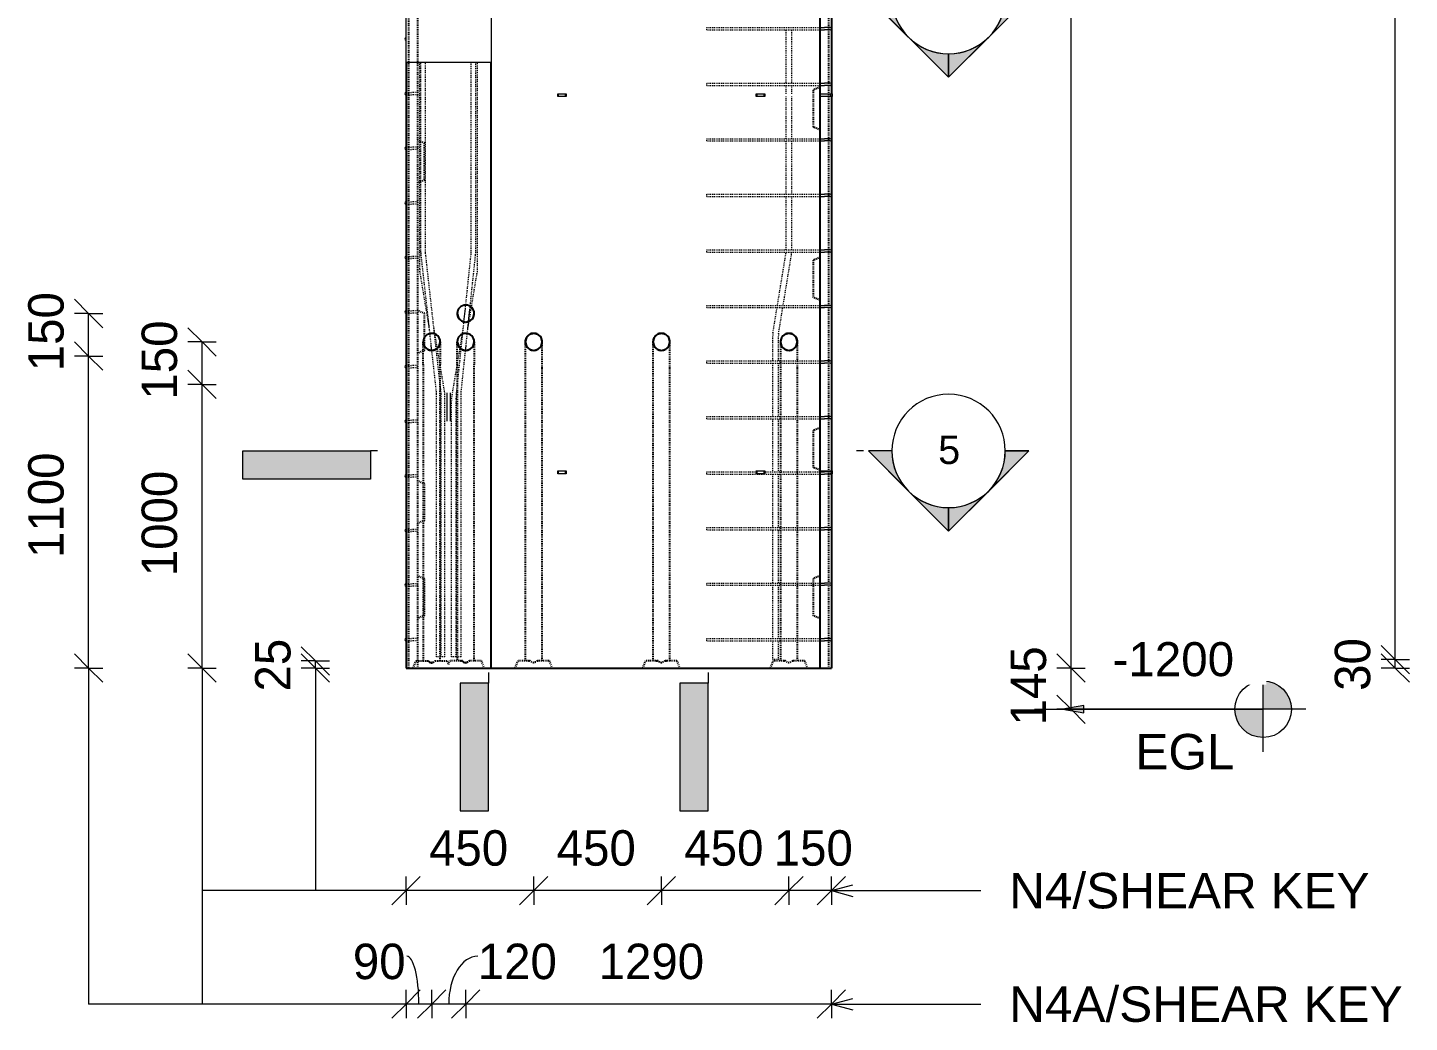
# Model space of a CAD drawing. Header units: millimetres. Extents: x 8080 to 24588, y -2644 to 10127.
# Drawn here: x 13280 to 18153, y -2644 to 863 of the extents above; entities that cross this region are included whole.
import ezdxf

# ---------------------------------------------------------------- set-up
doc = ezdxf.new("R2010")
doc.units = ezdxf.units.MM
doc.linetypes.add('Dash', pattern=[6.36, 3.18, -3.18])
for name, color, linetype, lineweight in [('A-ANNO-DIMS', 211, 'Continuous', 9), ('A-ANNO-DIMS-50', 211, 'Continuous', 9), ('A-DETL-MBND', 5, 'Continuous', 18), ('A-GENM', 13, 'Continuous', 18), ('A-WALL', 113, 'Continuous', 25), ('A-WALL-HDLN', 110, 'Dash', 25), ('G-ANNO-DIMS', 111, 'Continuous', 9), ('G-ANNO-SYMB', 111, 'Continuous', 9), ('G-ANNO-TEXT', 231, 'Continuous', 9), ('S-BEAM', 12, 'Continuous', 18), ('S-RBAR', 171, 'Continuous', 18)]:
    doc.layers.add(name, color=color, linetype=linetype, lineweight=lineweight)
doc.styles.add('Arial', font='arial.ttf', dxfattribs={"height": 100})
doc.styles.add('Arial_1', font='arial.ttf', dxfattribs={"height": 125})
doc.styles.add('Arial_2', font='arial.ttf', dxfattribs={"height": 120})
doc.styles.add('Nirmala UI Semilight', font='NirmalaS.ttf', dxfattribs={"height": 125})
doc.dimstyles.new('Arrow_Filled_-_2_5_NI_UI', dxfattribs={"dimscale": 304.8, "dimtxt": 130.920493, "dimasz": 0.328084, "dimexe": 0.164042, "dimexo": 0.0625, "dimgap": 0.164042, "dimtad": 1, "dimdec": 0, "dimzin": 0, "dimdsep": 46, "dimtxsty": 'Nirmala UI Semilight', "dimblk1": 'OBLIQUE', "dimblk2": 'OBLIQUE', "dimsah": 1, "dimcen": 0.09, "dimazin": 0, "dimtfac": 1, "dimtdec": 4, "dimtix": 1, "dimtmove": 0, "dimatfit": 3, "dimfxl": 0.164042, "dimfxlon": 1, "dimtvp": 1, "dimtolj": 1, "dimtzin": 0, "dimarcsym": 2})
doc.dimstyles.new('Arrow_Filled_-_2_5_NI_UI_1', dxfattribs={"dimscale": 304.8, "dimtxt": 130.920493, "dimasz": 0.328084, "dimexe": 0.164042, "dimexo": 0.0625, "dimgap": 0.164042, "dimtad": 1, "dimdec": 0, "dimzin": 0, "dimdsep": 46, "dimtxsty": 'Nirmala UI Semilight', "dimblk1": 'OBLIQUE', "dimblk2": 'OBLIQUE', "dimsah": 1, "dimcen": 0.09, "dimazin": 0, "dimtfac": 1, "dimtdec": 4, "dimtix": 1, "dimtmove": 2, "dimatfit": 3, "dimfxl": 0.164042, "dimfxlon": 1, "dimtvp": 1, "dimtolj": 1, "dimtzin": 0, "dimarcsym": 2})
doc.dimstyles.new('Arrow_Filled_-_2_5_NI_UI_2', dxfattribs={"dimscale": 304.8, "dimtxt": 130.920493, "dimasz": 0.328084, "dimexe": 0.164042, "dimexo": 0.0625, "dimgap": 0.164042, "dimtad": 1, "dimdec": 0, "dimzin": 0, "dimdsep": 46, "dimtxsty": 'Nirmala UI Semilight', "dimblk1": 'OBLIQUE', "dimblk2": 'OBLIQUE', "dimsah": 1, "dimcen": 0.09, "dimazin": 0, "dimtfac": 1, "dimtdec": 4, "dimtix": 1, "dimtmove": 1, "dimatfit": 3, "dimfxl": 0.164042, "dimfxlon": 1, "dimtvp": 1, "dimtolj": 1, "dimtzin": 0, "dimarcsym": 2})

# ---------------------------------------------------------------- blocks, each defined once
blk = doc.blocks.new('12_7Ø_ Lifting Insert_COLUMN - 12_9Ø Lifting insert-V1-Elevation Front')
at = {"layer": 'A-GENM', "flags": 128}
for points in [[(14758.2, -424.9), (14758.2, -429), (14758.2, -440.5), (14758.2, -457.7), (14758.2, -477.7), (14758.2, -497.2), (14758.2, -513.1), (14758.2, -522.7), (14758.2, -524.9)], [(14770.9, -524.9), (14770.9, -520.8), (14770.9, -509.3), (14770.9, -492.1), (14770.9, -472.1), (14770.9, -452.6), (14770.9, -436.7), (14770.9, -427.1), (14770.9, -424.9)]]:
    blk.add_lwpolyline(points, dxfattribs=at)
blk = doc.blocks.new('RR spread anchor face based - RR-SA-2_5-200-2134315-Elevation Front')
at = {"layer": 'A-GENM'}
for p, q in [((15849.6, -700), (15852.1, -700)), ((15849.6, -710), (15849.6, -700)), ((15852.1, -710), (15849.6, -710)), ((15852.1, -700), (15877.1, -700)), ((15852.1, -710), (15852.1, -700)), ((15877.1, -710), (15852.1, -710)), ((15877.1, -700), (15879.6, -700)), ((15877.1, -710), (15877.1, -700)), ((15879.6, -710), (15877.1, -710)), ((15879.6, -700), (15879.6, -710))]:
    blk.add_line(p, q, dxfattribs=at)
blk = doc.blocks.new('RR spread anchor face based - RR-SA-2_5-250-1726823-Elevation Front')
at = {"layer": 'A-GENM'}
for p, q in [((16074.6, 1670), (16112.1, 1670)), ((16112.1, 1660), (16074.6, 1660)), ((16112.1, 1670), (16117.1, 1670)), ((16112.1, 1660), (16112.1, 1670)), ((16117.1, 1660), (16112.1, 1660)), ((16117.1, 1670), (16117.1, 1660))]:
    blk.add_line(p, q, dxfattribs=at)
blk = doc.blocks.new('RR spread anchor face based - RR-SA-2_5-250-V2-Elevation Front')
at = {"layer": 'A-GENM'}
for p, q in [((16074.6, -700), (16112.1, -700)), ((16111.4, -710), (16110.6, -710)), ((16112.1, -700), (16117.1, -700)), ((16112.1, -704), (16112.1, -700)), ((16113.7, -710), (16113.4, -710)), ((16117.1, -710), (16113.8, -710)), ((16117.1, -700), (16117.1, -710))]:
    blk.add_line(p, q, dxfattribs=at)
blk = doc.blocks.new('Detail View - M_Section Tail - Filled Horizontal-14034-Elevation Front')
at = {"layer": 'G-ANNO-SYMB'}
blk.add_hatch(color=256, dxfattribs=at).paths.add_polyline_path([(14489.3, 3650.6), (14489.3, 3750.6), (14039.3, 3750.6), (14039.3, 3650.6)])
for p, q in [((14039.3, 3650.6), (14039.3, 3750.6)), ((14039.3, 3750.6), (14489.3, 3750.6)), ((14489.3, 3750.6), (14489.3, 3650.6)), ((14489.3, 3650.6), (14039.3, 3650.6))]:
    blk.add_line(p, q, dxfattribs=at)
blk = doc.blocks.new('Detail View - M_Section Head - Filled SHOP DWG-1002450-Elevation Front')
at = {"layer": 'G-ANNO-SYMB'}
h = blk.add_hatch(color=256, dxfattribs=at)
edge = h.paths.add_edge_path()
edge.add_line((16244.8, 3750.6), (16327.6, 3750.6))
edge.add_arc((16527.6, 3750.6), 200, 180, 225)
edge.add_line((16386.2, 3609.2), (16244.8, 3750.6))
h = blk.add_hatch(color=256, dxfattribs=at)
edge = h.paths.add_edge_path()
edge.add_line((16810.5, 3750.6), (16669, 3609.2))
edge.add_arc((16527.6, 3750.6), 200, 315, 360)
edge.add_line((16727.6, 3750.6), (16810.5, 3750.6))
h = blk.add_hatch(color=256, dxfattribs=at)
edge = h.paths.add_edge_path()
edge.add_line((16527.6, 3467.8), (16386.2, 3609.2))
edge.add_arc((16527.6, 3750.6), 200, 225, 270)
edge.add_line((16527.6, 3550.6), (16527.6, 3467.8))
h = blk.add_hatch(color=256, dxfattribs=at)
edge = h.paths.add_edge_path()
edge.add_line((16527.6, 3467.8), (16527.6, 3550.6))
edge.add_arc((16527.6, 3750.6), 200, 270, 315)
edge.add_line((16669, 3609.2), (16527.6, 3467.8))
for p, q in [((16527.6, 3467.8), (16244.8, 3750.6)), ((16327.6, 3750.6), (16244.8, 3750.6)), ((16244.8, 3750.6), (16386.2, 3609.2)), ((16327.6, 3750.6), (16244.8, 3750.6)), ((16527.6, 3467.8), (16810.5, 3750.6)), ((16669, 3609.2), (16810.5, 3750.6)), ((16727.6, 3750.6), (16810.5, 3750.6)), ((16810.5, 3750.6), (16727.6, 3750.6)), ((16386.2, 3609.2), (16527.6, 3467.8)), ((16527.6, 3467.8), (16669, 3609.2)), ((16527.6, 3550.6), (16527.6, 3467.8)), ((16527.6, 3467.8), (16527.6, 3550.6))]:
    blk.add_line(p, q, dxfattribs=at)
for start, end in [(360, 180), (180, 360), (180, 225), (315, 0), (225, 270), (270, 315)]:
    blk.add_arc((16527.6, 3750.6), 200, start, end, dxfattribs=at)
blk = doc.blocks.new('DIMBLOCK7-Elevation Front')
at = {"layer": 'A-ANNO-DIMS-50'}
for p, q in [((18102.6, -1365), (18052.6, -1315)), ((18102.6, -1395), (18052.6, -1345)), ((18102.6, -1365), (18052.6, -1365)), ((18102.6, -1395), (18052.6, -1395)), ((18102.6, -1395), (18102.6, -1365)), ((18102.6, -1365), (18152.6, -1415)), ((18102.6, -1365), (18152.6, -1365)), ((18102.6, -1395), (18152.6, -1445)), ((18102.6, -1395), (18152.6, -1395))]:
    blk.add_line(p, q, dxfattribs=at)
at = {"layer": 'A-ANNO-DIMS-50', "color": 0, "insert": (17889.5, -1475.2), "char_height": 125, "width": 228.516, "attachment_point": 1, "rotation": 90, "line_spacing_factor": 1.142579, "style": 'Nirmala UI Semilight'}
blk.add_mtext('30', dxfattribs=at)
blk = doc.blocks.new('_Oblique')
at = {"color": 0, "linetype": 'ByBlock', "lineweight": -2}
blk.add_line((-0.5, -0.5), (0.5, 0.5), dxfattribs=at)
blk = doc.blocks.new('DIMBLOCK8-Elevation Front')
at = {"layer": 'A-ANNO-DIMS-50'}
for p, q in [((18102.6, 3700), (18052.6, 3750)), ((18102.6, 3700), (18052.6, 3700)), ((18102.6, -1365), (18102.6, 3700)), ((18102.6, 3700), (18152.6, 3650)), ((18102.6, 3700), (18152.6, 3700)), ((18102.6, -1365), (18052.6, -1315)), ((18102.6, -1365), (18052.6, -1365)), ((18102.6, -1365), (18152.6, -1415)), ((18102.6, -1365), (18152.6, -1365))]:
    blk.add_line(p, q, dxfattribs=at)
at = {"layer": 'A-ANNO-DIMS-50', "color": 0, "insert": (17889.5, 977.1), "char_height": 125, "width": 457.032, "attachment_point": 1, "rotation": 90, "line_spacing_factor": 1.142579, "style": 'Nirmala UI Semilight'}
blk.add_mtext('5065', dxfattribs=at)
blk = doc.blocks.new('Spot Elevations - M_Spot Elevation - Target Filled-10609-Elevation Front')
at = {"layer": 'G-ANNO-DIMS'}
h = blk.add_hatch(color=256, dxfattribs=at)
edge = h.paths.add_edge_path()
edge.add_line((17636.9, -1540), (17736.9, -1540))
edge.add_arc((17636.9, -1540), 100, 0, 90)
edge.add_line((17636.9, -1440), (17636.9, -1540))
h = blk.add_hatch(color=256, dxfattribs=at)
edge = h.paths.add_edge_path()
edge.add_line((17636.9, -1540), (17536.9, -1540))
edge.add_arc((17636.9, -1540), 100, 180, 270)
edge.add_line((17636.9, -1640), (17636.9, -1540))
for p, q in [((17636.9, -1690), (17636.9, -1390)), ((17786.9, -1540), (16936.9, -1540))]:
    blk.add_line(p, q, dxfattribs=at)
blk.add_circle((17636.9, -1540), 100, dxfattribs=at)
blk = doc.blocks.new('DIMBLOCK10-Elevation Front')
at = {"layer": 'A-ANNO-DIMS-50'}
for p, q in [((16959.5, -1395), (16909.5, -1345)), ((16959.5, -1395), (16909.5, -1395)), ((16959.5, -1540), (16959.5, -1395)), ((16959.5, -1395), (17009.5, -1445)), ((16959.5, -1395), (17009.5, -1395)), ((16959.5, -1540), (16909.5, -1490)), ((16959.5, -1540), (16909.5, -1540)), ((16959.5, -1540), (17009.5, -1590)), ((16959.5, -1540), (17009.5, -1540))]:
    blk.add_line(p, q, dxfattribs=at)
at = {"layer": 'A-ANNO-DIMS-50', "color": 0, "insert": (16746.4, -1597.2), "char_height": 125, "width": 311.353, "attachment_point": 1, "rotation": 90, "line_spacing_factor": 1.142579, "style": 'Nirmala UI Semilight'}
blk.add_mtext('145', dxfattribs=at)
blk = doc.blocks.new('DIMBLOCK11-Elevation Front')
at = {"layer": 'A-ANNO-DIMS-50'}
for p, q in [((16959.5, 3660), (16909.5, 3710)), ((16959.5, 3660), (16909.5, 3660)), ((16959.5, -1395), (16959.5, 3660)), ((16959.5, 3660), (17009.5, 3610)), ((16959.5, 3660), (17009.5, 3660)), ((16959.5, -1395), (16909.5, -1345)), ((16959.5, -1395), (16909.5, -1395)), ((16959.5, -1395), (17009.5, -1445)), ((16959.5, -1395), (17009.5, -1395))]:
    blk.add_line(p, q, dxfattribs=at)
at = {"layer": 'A-ANNO-DIMS-50', "color": 0, "insert": (16746.4, 1103.9), "char_height": 125, "width": 457.032, "attachment_point": 1, "rotation": 90, "line_spacing_factor": 1.142579, "style": 'Nirmala UI Semilight'}
blk.add_mtext('5055', dxfattribs=at)
blk = doc.blocks.new('DIMBLOCK99-Elevation Front')
at = {"layer": 'A-ANNO-DIMS-50'}
for p, q in [((15964.6, -2179.7), (16014.6, -2129.7)), ((15964.6, -2179.7), (15964.6, -2129.7)), ((16114.6, -2179.7), (16164.6, -2129.7)), ((16114.6, -2179.7), (16114.6, -2129.7)), ((15964.6, -2179.7), (15914.6, -2229.7)), ((16114.6, -2179.7), (15964.6, -2179.7)), ((15964.6, -2179.7), (15964.6, -2229.7)), ((16114.6, -2179.7), (16064.6, -2229.7)), ((16114.6, -2179.7), (16114.6, -2229.7))]:
    blk.add_line(p, q, dxfattribs=at)
at = {"layer": 'A-ANNO-DIMS-50', "color": 0, "insert": (15911.1, -1966.6), "char_height": 125, "width": 308.496, "attachment_point": 1, "line_spacing_factor": 1.142579, "style": 'Nirmala UI Semilight'}
blk.add_mtext('150', dxfattribs=at)
blk = doc.blocks.new('DIMBLOCK100-Elevation Front')
at = {"layer": 'A-ANNO-DIMS-50'}
for p, q in [((15515, -2179.7), (15565, -2129.7)), ((15515, -2179.7), (15515, -2129.7)), ((15964.6, -2179.7), (16014.6, -2129.7)), ((15964.6, -2179.7), (15964.6, -2129.7)), ((15515, -2179.7), (15465, -2229.7)), ((15964.6, -2179.7), (15515, -2179.7)), ((15515, -2179.7), (15515, -2229.7)), ((15964.6, -2179.7), (15914.6, -2229.7)), ((15964.6, -2179.7), (15964.6, -2229.7))]:
    blk.add_line(p, q, dxfattribs=at)
at = {"layer": 'A-ANNO-DIMS-50', "color": 0, "insert": (15595.8, -1966.6), "char_height": 125, "width": 345.63, "attachment_point": 1, "line_spacing_factor": 1.142579, "style": 'Nirmala UI Semilight'}
blk.add_mtext('450', dxfattribs=at)
blk = doc.blocks.new('DIMBLOCK101-Elevation Front')
at = {"layer": 'A-ANNO-DIMS-50'}
for p, q in [((15064.6, -2179.7), (15114.6, -2129.7)), ((15064.6, -2179.7), (15064.6, -2129.7)), ((15515, -2179.7), (15565, -2129.7)), ((15515, -2179.7), (15515, -2129.7)), ((15064.6, -2179.7), (15014.6, -2229.7)), ((15515, -2179.7), (15064.6, -2179.7)), ((15064.6, -2179.7), (15064.6, -2229.7)), ((15515, -2179.7), (15465, -2229.7)), ((15515, -2179.7), (15515, -2229.7))]:
    blk.add_line(p, q, dxfattribs=at)
at = {"layer": 'A-ANNO-DIMS-50', "color": 0, "insert": (15145.8, -1966.6), "char_height": 125, "width": 345.63, "attachment_point": 1, "line_spacing_factor": 1.142579, "style": 'Nirmala UI Semilight'}
blk.add_mtext('450', dxfattribs=at)
blk = doc.blocks.new('DIMBLOCK102-Elevation Front')
at = {"layer": 'A-ANNO-DIMS-50'}
for p, q in [((14614.6, -2179.7), (14664.6, -2129.7)), ((14614.6, -2179.7), (14614.6, -2129.7)), ((15064.6, -2179.7), (15114.6, -2129.7)), ((15064.6, -2179.7), (15064.6, -2129.7)), ((14614.6, -2179.7), (14564.6, -2229.7)), ((15064.6, -2179.7), (14614.6, -2179.7)), ((14614.6, -2179.7), (14614.6, -2229.7)), ((15064.6, -2179.7), (15014.6, -2229.7)), ((15064.6, -2179.7), (15064.6, -2229.7))]:
    blk.add_line(p, q, dxfattribs=at)
at = {"layer": 'A-ANNO-DIMS-50', "color": 0, "insert": (14695.6, -1966.6), "char_height": 125, "width": 345.63, "attachment_point": 1, "line_spacing_factor": 1.142579, "style": 'Nirmala UI Semilight'}
blk.add_mtext('450', dxfattribs=at)
blk = doc.blocks.new('DIMBLOCK103-Elevation Front')
at = {"layer": 'A-ANNO-DIMS-50'}
for p, q in [((14824.8, -2579.7), (14874.8, -2529.7)), ((14824.8, -2579.7), (14824.8, -2529.7)), ((16114.6, -2579.7), (16164.6, -2529.7)), ((16114.6, -2579.7), (16114.6, -2529.7)), ((14824.8, -2579.7), (14774.8, -2629.7)), ((16114.6, -2579.7), (14824.8, -2579.7)), ((14824.8, -2579.7), (14824.8, -2629.7)), ((16114.6, -2579.7), (16064.6, -2629.7)), ((16114.6, -2579.7), (16114.6, -2629.7))]:
    blk.add_line(p, q, dxfattribs=at)
at = {"layer": 'A-ANNO-DIMS-50', "color": 0, "insert": (15293.6, -2366.6), "char_height": 125, "width": 422.754, "attachment_point": 1, "line_spacing_factor": 1.142579, "style": 'Nirmala UI Semilight'}
blk.add_mtext('1290', dxfattribs=at)
blk = doc.blocks.new('DIMBLOCK104-Elevation Front')
at = {"layer": 'A-ANNO-DIMS-50'}
for p, q in [((14704.8, -2579.7), (14754.8, -2529.7)), ((14704.8, -2579.7), (14704.8, -2529.7)), ((14824.8, -2579.7), (14874.8, -2529.7)), ((14824.8, -2579.7), (14824.8, -2529.7)), ((14704.8, -2579.7), (14654.8, -2629.7)), ((14824.8, -2579.7), (14704.8, -2579.7)), ((14704.8, -2579.7), (14704.8, -2629.7)), ((14824.8, -2579.7), (14774.8, -2629.7)), ((14824.8, -2579.7), (14824.8, -2629.7))]:
    blk.add_line(p, q, dxfattribs=at)
blk.add_ellipse((14867.3, -2579.7), major_axis=(0, 169), ratio=0.606674, start_param=0, end_param=1.570796, dxfattribs=at)
at = {"layer": 'A-ANNO-DIMS-50', "color": 0, "insert": (14867.3, -2366.6), "char_height": 125, "width": 308.496, "attachment_point": 1, "line_spacing_factor": 1.142579, "style": 'Nirmala UI Semilight'}
blk.add_mtext('120', dxfattribs=at)
blk = doc.blocks.new('DIMBLOCK105-Elevation Front')
at = {"layer": 'A-ANNO-DIMS-50'}
for p, q in [((14614.6, -2579.7), (14664.6, -2529.7)), ((14614.6, -2579.7), (14614.6, -2529.7)), ((14704.8, -2579.7), (14754.8, -2529.7)), ((14704.8, -2579.7), (14704.8, -2529.7)), ((14614.6, -2579.7), (14564.6, -2629.7)), ((14704.8, -2579.7), (14614.6, -2579.7)), ((14614.6, -2579.7), (14614.6, -2629.7)), ((14704.8, -2579.7), (14654.8, -2629.7)), ((14704.8, -2579.7), (14704.8, -2629.7))]:
    blk.add_line(p, q, dxfattribs=at)
blk.add_ellipse((14617.2, -2579.7), major_axis=(0, 169), ratio=0.251074, start_param=4.712389, end_param=6.283185, dxfattribs=at)
at = {"layer": 'A-ANNO-DIMS-50', "color": 0, "insert": (14426.8, -2366.6), "char_height": 125, "width": 228.516, "attachment_point": 1, "line_spacing_factor": 1.142579, "style": 'Nirmala UI Semilight'}
blk.add_mtext('90', dxfattribs=at)
blk = doc.blocks.new('DIMBLOCK106-Elevation Front')
at = {"layer": 'A-ANNO-DIMS-50'}
for p, q in [((14294.8, -1370), (14244.8, -1320)), ((14294.8, -1395), (14244.8, -1345)), ((14294.8, -1370), (14244.8, -1370)), ((14294.8, -1395), (14244.8, -1395)), ((14294.8, -1395), (14294.8, -1370)), ((14294.8, -1370), (14344.8, -1420)), ((14294.8, -1370), (14344.8, -1370)), ((14294.8, -1395), (14344.8, -1445)), ((14294.8, -1395), (14344.8, -1395))]:
    blk.add_line(p, q, dxfattribs=at)
at = {"layer": 'A-ANNO-DIMS-50', "color": 0, "insert": (14081.8, -1477.7), "char_height": 125, "width": 228.516, "attachment_point": 1, "rotation": 90, "line_spacing_factor": 1.142579, "style": 'Nirmala UI Semilight'}
blk.add_mtext('25', dxfattribs=at)
blk = doc.blocks.new('DIMBLOCK107-Elevation Front')
at = {"layer": 'A-ANNO-DIMS-50'}
for p, q in [((13894.8, -395), (13844.8, -345)), ((13894.8, -395), (13844.8, -395)), ((13894.8, -1395), (13894.8, -395)), ((13894.8, -395), (13944.8, -445)), ((13894.8, -395), (13944.8, -395)), ((13894.8, -1395), (13844.8, -1345)), ((13894.8, -1395), (13844.8, -1395)), ((13894.8, -1395), (13944.8, -1445)), ((13894.8, -1395), (13944.8, -1395))]:
    blk.add_line(p, q, dxfattribs=at)
at = {"layer": 'A-ANNO-DIMS-50', "color": 0, "insert": (13681.8, -1071.1), "char_height": 125, "width": 422.754, "attachment_point": 1, "rotation": 90, "line_spacing_factor": 1.142579, "style": 'Nirmala UI Semilight'}
blk.add_mtext('1000', dxfattribs=at)
blk = doc.blocks.new('DIMBLOCK108-Elevation Front')
at = {"layer": 'A-ANNO-DIMS-50'}
for p, q in [((13894.8, -245), (13844.8, -195)), ((13894.8, -245), (13844.8, -245)), ((13894.8, -395), (13894.8, -245)), ((13894.8, -245), (13944.8, -295)), ((13894.8, -245), (13944.8, -245)), ((13894.8, -395), (13844.8, -345)), ((13894.8, -395), (13844.8, -395)), ((13894.8, -395), (13944.8, -445)), ((13894.8, -395), (13944.8, -395))]:
    blk.add_line(p, q, dxfattribs=at)
at = {"layer": 'A-ANNO-DIMS-50', "color": 0, "insert": (13681.8, -448.5), "char_height": 125, "width": 308.496, "attachment_point": 1, "rotation": 90, "line_spacing_factor": 1.142579, "style": 'Nirmala UI Semilight'}
blk.add_mtext('150', dxfattribs=at)
blk = doc.blocks.new('DIMBLOCK110-Elevation Front')
at = {"layer": 'A-ANNO-DIMS-50'}
for p, q in [((13494.8, -295), (13444.8, -245)), ((13494.8, -295), (13444.8, -295)), ((13494.8, -1395), (13494.8, -295)), ((13494.8, -295), (13544.8, -345)), ((13494.8, -295), (13544.8, -295)), ((13494.8, -1395), (13444.8, -1345)), ((13494.8, -1395), (13444.8, -1395)), ((13494.8, -1395), (13544.8, -1445)), ((13494.8, -1395), (13544.8, -1395))]:
    blk.add_line(p, q, dxfattribs=at)
at = {"layer": 'A-ANNO-DIMS-50', "color": 0, "insert": (13281.8, -1006.9), "char_height": 125, "width": 388.477, "attachment_point": 1, "rotation": 90, "line_spacing_factor": 1.142579, "style": 'Nirmala UI Semilight'}
blk.add_mtext('1100', dxfattribs=at)
blk = doc.blocks.new('DIMBLOCK111-Elevation Front')
at = {"layer": 'A-ANNO-DIMS-50'}
for p, q in [((13494.8, -145), (13444.8, -95)), ((13494.8, -145), (13444.8, -145)), ((13494.8, -295), (13494.8, -145)), ((13494.8, -145), (13544.8, -195)), ((13494.8, -145), (13544.8, -145)), ((13494.8, -295), (13444.8, -245)), ((13494.8, -295), (13444.8, -295)), ((13494.8, -295), (13544.8, -345)), ((13494.8, -295), (13544.8, -295))]:
    blk.add_line(p, q, dxfattribs=at)
at = {"layer": 'A-ANNO-DIMS-50', "color": 0, "insert": (13281.8, -348.5), "char_height": 125, "width": 308.496, "attachment_point": 1, "rotation": 90, "line_spacing_factor": 1.142579, "style": 'Nirmala UI Semilight'}
blk.add_mtext('150', dxfattribs=at)

msp = doc.modelspace()

# ---------------------------------------------------------------- hatches: boundary and pattern name
at = {"layer": 'G-ANNO-DIMS'}
msp.add_hatch(color=256, dxfattribs=at).paths.add_polyline_path([(16930.1, -1540), (17005.1, -1553.2), (17005.1, -1526.8)])

# ---------------------------------------------------------------- linework, layer by layer
at = {"layer": 'A-DETL-MBND'}
for p, q in [((13494.8, -1395), (13494.8, -2579.7)), ((13894.8, -1395), (13894.8, -2579.7)), ((14294.8, -1395), (14294.8, -2179.7)), ((16830.1, -1540), (16930.1, -1540)), ((14614.6, -2179.7), (13894.8, -2179.7)), ((14614.6, -2579.7), (13494.8, -2579.7))]:
    msp.add_line(p, q, dxfattribs=at)
at = {"layer": 'A-WALL'}
for p, q in [((16074.6, -1395), (16074.6, 3060)), ((16114.6, 1660), (16114.6, 630)), ((14614.6, 740), (14614.6, -1395)), ((14914.6, -1395), (14914.6, 740)), ((16114.6, 620), (16114.6, -700)), ((16114.6, -710), (16114.6, -1395)), ((14614.6, -1395), (16114.6, -1395))]:
    msp.add_line(p, q, dxfattribs=at)
at = {"layer": 'A-WALL', "flags": 128}
for points in [[(14794.8, -145), (14798.8, -160), (14809.9, -171), (14824.8, -175)], [(14824.8, -175), (14839.8, -171), (14850.8, -159.9), (14854.8, -145)], [(15064.6, -215), (15049.6, -219), (15038.6, -230.1), (15034.6, -245)], [(15094.6, -245), (15090.6, -230), (15079.5, -219), (15064.6, -215)], [(15515, -215), (15500, -219), (15489, -230.1), (15485, -245)], [(15545, -245), (15541, -230), (15530, -219), (15515, -215)], [(15964.6, -215), (15949.6, -219), (15938.6, -230.1), (15934.6, -245)], [(15994.6, -245), (15990.6, -230), (15979.6, -219), (15964.6, -215)], [(14674.8, -245), (14678.8, -260), (14689.9, -271), (14704.8, -275)], [(14704.8, -275), (14719.8, -271), (14730.8, -259.9), (14734.8, -245)], [(14794.8, -245), (14798.8, -260), (14809.9, -271), (14824.8, -275)], [(14824.8, -275), (14839.8, -271), (14850.8, -259.9), (14854.8, -245)], [(15034.6, -245), (15038.6, -260), (15049.7, -271), (15064.6, -275)], [(15064.6, -275), (15079.6, -271), (15090.6, -259.9), (15094.6, -245)], [(15094.6, -250.1), (15094.6, -245.1), (15094.6, -245)], [(15485, -245), (15489.1, -260), (15500.1, -271), (15515, -275)], [(15515, -275), (15530.1, -271), (15541.1, -259.9), (15545, -245)], [(15545, -250.1), (15545, -245.1), (15545, -245)], [(15934.6, -245), (15938.7, -260), (15949.7, -271), (15964.6, -275)], [(15964.6, -275), (15979.7, -271), (15990.7, -259.9), (15994.6, -245)], [(15994.6, -250.1), (15994.6, -245.1), (15994.6, -245)]]:
    msp.add_lwpolyline(points, dxfattribs=at)
at = {"layer": 'A-WALL'}
for centre, start, end in [((14824.8, -145), 90, 180), ((14824.8, -145), 180.31, 209.839), ((14824.8, -145), 0, 90), ((14824.8, -145), 330.6054, 359.6881), ((14824.8, -145), 210.7762, 239.6611), ((14824.8, -145), 241.0148, 269.2703), ((14824.8, -145), 270.7186, 299.4263), ((14824.8, -145), 300.7746, 329.6627), ((14704.8, -245), 90, 180), ((14704.8, -245), 360, 90), ((14824.8, -245), 90, 180), ((14824.8, -245), 360, 90), ((15064.6, -245), 150.6728, 179.6194), ((15064.6, -245), 120.8303, 149.6053), ((15064.6, -245), 90.7225, 119.4223), ((15064.6, -245), 61.0187, 89.2664), ((15064.6, -245), 30.8311, 59.6045), ((15064.6, -245), 0.3778, 29.7706), ((15515, -245), 150.6728, 179.6194), ((15515, -245), 120.8303, 149.6053), ((15515, -245), 90.7225, 119.4223), ((15515, -245), 61.0187, 89.2664), ((15515, -245), 30.8311, 59.6045), ((15515, -245), 0.3778, 29.7706), ((15964.6, -245), 150.6728, 179.6194), ((15964.6, -245), 120.8303, 149.6053), ((15964.6, -245), 90.7225, 119.4223), ((15964.6, -245), 61.0187, 89.2664), ((15964.6, -245), 30.8311, 59.6045), ((15964.6, -245), 0.3778, 29.7706), ((14704.8, -245), 180.4445, 209.7032), ((14704.8, -245), 210.8168, 239.6192), ((14704.8, -245), 241.0173, 269.2678), ((14704.8, -245), 270.7211, 299.4237), ((14704.8, -245), 300.8159, 329.6202), ((14704.8, -245), 330.7388, 359.552), ((14824.8, -245), 180.4445, 209.7032), ((14824.8, -245), 210.8168, 239.6192), ((14824.8, -245), 241.0173, 269.2678), ((14824.8, -245), 270.7211, 299.4237), ((14824.8, -245), 300.8159, 329.6202), ((14824.8, -245), 330.7388, 359.552), ((15064.6, -245), 180.4246, 209.7233), ((15064.6, -245), 210.813, 239.6231), ((15064.6, -245), 241.0171, 269.268), ((15064.6, -245), 270.7209, 299.4239), ((15064.6, -245), 300.812, 329.6241), ((15064.6, -245), 330.719, 359.5722), ((15515, -245), 180.4246, 209.7233), ((15515, -245), 210.813, 239.6231), ((15515, -245), 241.0171, 269.268), ((15515, -245), 270.7209, 299.4239), ((15515, -245), 300.812, 329.6241), ((15515, -245), 330.719, 359.5722), ((15964.6, -245), 180.4246, 209.7233), ((15964.6, -245), 210.813, 239.6231), ((15964.6, -245), 241.0171, 269.268), ((15964.6, -245), 270.7209, 299.4239), ((15964.6, -245), 300.812, 329.6241), ((15964.6, -245), 330.719, 359.5722)]:
    msp.add_arc(centre, 30, start, end, dxfattribs=at)
at = {"layer": 'A-WALL-HDLN'}
for p, q in [((14624.5, -1395), (14624.5, 3650.4)), ((16104.6, 3650.4), (16104.6, -1395)), ((14654.6, 3040), (14654.6, -1395)), ((16074.6, 652.5), (16049.6, 642.5)), ((16049.6, 642.5), (16049.6, 512.5)), ((16114.6, 630), (16114.6, 620)), ((16074.6, 502.5), (16049.6, 512.5)), ((14679.6, 455), (14654.6, 465)), ((14679.6, 325), (14679.6, 455)), ((14679.6, 325), (14654.6, 315)), ((16074.6, 52.5), (16049.6, 42.5)), ((16049.6, 42.5), (16049.6, -87.5)), ((16074.6, -97.5), (16049.6, -87.5)), ((14679.6, -145), (14654.6, -135)), ((14679.6, -228.9), (14679.6, -145)), ((14679.6, -260.7), (14679.6, -229.1)), ((14679.6, -275), (14654.6, -285)), ((14679.6, -260.9), (14679.6, -260.8)), ((14679.6, -275), (14679.6, -261.1)), ((14674.8, -325), (14674.8, -1370)), ((14734.8, -327.3), (14734.8, -325)), ((14734.8, -394.7), (14734.8, -327.9)), ((14794.8, -325), (14794.8, -326.2)), ((14794.8, -326.8), (14794.8, -401.7)), ((14854.8, -1370), (14854.8, -325)), ((15034.6, -335), (15034.6, -1370)), ((15094.6, -1370), (15094.6, -335)), ((15485, -335), (15485, -1370)), ((15545, -1370), (15545, -335)), ((15934.6, -335), (15934.6, -1370)), ((15994.6, -1370), (15994.6, -335)), ((14734.8, -1370), (14734.8, -395.6)), ((14794.8, -402.6), (14794.8, -1370)), ((16074.6, -547.5), (16049.6, -557.5)), ((16049.6, -557.5), (16049.6, -687.5)), ((16074.6, -697.5), (16049.6, -687.5)), ((16114.6, -700), (16114.6, -710)), ((14679.6, -745), (14654.6, -735)), ((14679.6, -875), (14679.6, -745)), ((14679.6, -875), (14654.6, -885)), ((14679.6, -1080), (14654.6, -1070)), ((16074.6, -1070), (16049.6, -1080)), ((14679.6, -1210), (14679.6, -1080)), ((16049.6, -1080), (16049.6, -1210)), ((14679.6, -1210), (14654.6, -1220)), ((16074.6, -1220), (16049.6, -1210)), ((14639.6, -1395), (14649.6, -1370)), ((14649.6, -1370), (14692.9, -1370)), ((14686.3, -1370), (14692.9, -1370)), ((14716.6, -1370), (14723.3, -1370)), ((14716.6, -1370), (14759.6, -1370)), ((14759.6, -1370), (14764.6, -1382.5)), ((14764.6, -1382.5), (14769.6, -1370)), ((14812.9, -1370), (14769.6, -1370)), ((14806.3, -1370), (14812.9, -1370)), ((14836.6, -1370), (14843.3, -1370)), ((14879.6, -1370), (14836.6, -1370)), ((14879.6, -1370), (14889.6, -1395)), ((14999.2, -1395), (15009.2, -1370)), ((15052.6, -1370), (15009.2, -1370)), ((15046, -1370), (15052.6, -1370)), ((15076.6, -1370), (15083.2, -1370)), ((15119.2, -1370), (15076.6, -1370)), ((15119.2, -1370), (15129.2, -1395)), ((15449.6, -1395), (15459.6, -1370)), ((15503, -1370), (15459.6, -1370)), ((15496.4, -1370), (15503, -1370)), ((15527, -1370), (15533.6, -1370)), ((15569.6, -1370), (15527, -1370)), ((15569.6, -1370), (15579.6, -1395)), ((15899.6, -1395), (15909.6, -1370)), ((15952.6, -1370), (15909.6, -1370)), ((15946, -1370), (15952.6, -1370)), ((15976.6, -1370), (15983.2, -1370)), ((16019.6, -1370), (15976.6, -1370)), ((16019.6, -1370), (16029.6, -1395))]:
    msp.add_line(p, q, dxfattribs=at)
at = {"layer": 'A-WALL-HDLN', "flags": 128}
for points in [[(14674.8, -325), (14674.8, -299.7), (14674.8, -277), (14674.8, -259.3), (14674.8, -248.2), (14674.8, -245.4)], [(14734.8, -245.4), (14734.8, -249.1), (14734.8, -261), (14734.8, -279.4), (14734.8, -302.5), (14734.8, -325)], [(14794.8, -325), (14794.8, -299.7), (14794.8, -277), (14794.8, -259.3), (14794.8, -248.2), (14794.8, -245.4)], [(14854.8, -245.4), (14854.8, -249.1), (14854.8, -261), (14854.8, -279.4), (14854.8, -302.5), (14854.8, -325)], [(15034.6, -245.4), (15034.6, -249.1), (15034.6, -261), (15034.6, -279.7), (15034.6, -303.4), (15034.6, -330), (15034.6, -335)], [(15094.6, -335), (15094.6, -308.1), (15094.6, -283.7), (15094.6, -264), (15094.6, -250.7), (15094.6, -250.1)], [(15485, -245.4), (15485, -249.1), (15485, -261), (15485, -279.7), (15485, -303.4), (15485, -330), (15485, -335)], [(15545, -335), (15545, -308.1), (15545, -283.7), (15545, -264), (15545, -250.7), (15545, -250.1)], [(15934.6, -245.4), (15934.6, -249.1), (15934.6, -261), (15934.6, -279.7), (15934.6, -303.4), (15934.6, -330), (15934.6, -335)], [(15994.6, -335), (15994.6, -308.1), (15994.6, -283.7), (15994.6, -264), (15994.6, -250.7), (15994.6, -250.1)], [(14692.7, -1370), (14695.6, -1372.8), (14698.6, -1374.8), (14701.7, -1376), (14704.8, -1376.4)], [(14704.8, -1376.1), (14701.7, -1375.7), (14698.7, -1374.6), (14695.8, -1372.6), (14692.9, -1370)], [(14704.8, -1376.4), (14707.9, -1376), (14711, -1374.8), (14714, -1372.8), (14716.9, -1370)], [(14716.6, -1370), (14713.8, -1372.6), (14710.8, -1374.6), (14707.8, -1375.7), (14704.8, -1376.1)], [(14812.7, -1370), (14815.6, -1372.8), (14818.6, -1374.8), (14821.7, -1376), (14824.8, -1376.4)], [(14824.8, -1376.1), (14821.7, -1375.7), (14818.7, -1374.6), (14815.8, -1372.6), (14812.9, -1370)], [(14824.8, -1376.4), (14827.9, -1376), (14831, -1374.8), (14834, -1372.8), (14836.9, -1370)], [(14836.6, -1370), (14833.8, -1372.6), (14830.8, -1374.6), (14827.8, -1375.7), (14824.8, -1376.1)], [(15064.6, -1376.3), (15061.5, -1375.9), (15058.5, -1374.7), (15055.5, -1372.7), (15052.6, -1370)], [(15076.6, -1370), (15073.7, -1372.7), (15070.7, -1374.7), (15067.7, -1375.9), (15064.6, -1376.3)], [(15515, -1376.3), (15512, -1375.9), (15508.9, -1374.7), (15505.9, -1372.7), (15503, -1370)], [(15527, -1370), (15524.1, -1372.7), (15521.2, -1374.7), (15518.1, -1375.9), (15515, -1376.3)], [(15964.6, -1376.3), (15961.6, -1375.9), (15958.5, -1374.7), (15955.5, -1372.7), (15952.6, -1370)], [(15976.6, -1370), (15973.7, -1372.7), (15970.8, -1374.7), (15967.7, -1375.9), (15964.6, -1376.3)]]:
    msp.add_lwpolyline(points, dxfattribs=at)
at = {"layer": 'G-ANNO-DIMS'}
for p, q in [((17005.1, -1526.8), (16930.1, -1540)), ((16930.1, -1540), (17005.1, -1553.2)), ((16930.1, -1540), (17364.2, -1540)), ((17005.1, -1553.2), (17005.1, -1526.8)), ((17364.2, -1540), (17636.9, -1540))]:
    msp.add_line(p, q, dxfattribs=at)
at = {"layer": 'G-ANNO-SYMB'}
for p, q in [((14514.1, -629.4), (14489.3, -629.4)), ((16227.6, -629.4), (16202.8, -629.4)), ((14904.8, -1410.4), (14904.8, -1447.9)), ((15679.5, -1410.4), (15679.5, -1447.9))]:
    msp.add_line(p, q, dxfattribs=at)
at = {"layer": 'G-ANNO-TEXT', "color": 7}
for p, q in [((16114.6, -2179.7), (16189.6, -2159.6)), ((16114.6, -2179.7), (16189.6, -2199.8)), ((16114.6, -2179.7), (16641.2, -2179.7)), ((16114.6, -2579.7), (16189.6, -2559.6)), ((16114.6, -2579.7), (16189.6, -2599.8)), ((16114.6, -2579.7), (16641.2, -2579.7))]:
    msp.add_line(p, q, dxfattribs=at)
at = {"layer": 'S-BEAM'}
for p, q in [((14614.6, 740), (14614.6, 1040)), ((14914.6, 1040), (14914.6, 740)), ((14914.6, 740), (14614.6, 740))]:
    msp.add_line(p, q, dxfattribs=at)
at = {"layer": 'S-RBAR', "linetype": 'Dash'}
for p, q in [((15674.6, 862.8), (16074.6, 862.8)), ((15674.6, 854.8), (15674.6, 862.8)), ((15674.6, 854.8), (16074.6, 854.8)), ((15954.6, 667), (15954.6, 854.8)), ((15974.6, 667), (15974.6, 854.8)), ((14662.7, 11.6), (14662.7, 740)), ((14666.8, 73.9), (14666.8, 740)), ((14682.8, 73.9), (14682.8, 740)), ((14843.9, 69), (14843.9, 740)), ((14859.9, 69), (14859.9, 740)), ((14866.5, 10.4), (14866.5, 740)), ((14614.6, 634), (14634.6, 634)), ((14654.6, 634), (14634.6, 634)), ((15674.6, 667), (16074.6, 667)), ((15674.6, 659), (15674.6, 667)), ((15674.6, 659), (16074.6, 659)), ((15954.6, 630), (15954.6, 659)), ((15974.6, 630), (15974.6, 659)), ((14614.6, 626), (14634.6, 626)), ((14654.6, 626), (14634.6, 626)), ((15954.6, 471.2), (15954.6, 620)), ((15974.6, 471.2), (15974.6, 620)), ((14614.6, 441.5), (14634.6, 441.5)), ((14654.6, 441.5), (14634.6, 441.5)), ((15674.6, 471.2), (16074.6, 471.2)), ((15674.6, 463.2), (15674.6, 471.2)), ((15674.6, 463.2), (16074.6, 463.2)), ((15954.6, 275.4), (15954.6, 463.2)), ((15974.6, 275.4), (15974.6, 463.2)), ((14614.6, 433.5), (14634.6, 433.5)), ((14654.6, 433.5), (14634.6, 433.5)), ((14614.6, 249), (14634.6, 249)), ((14654.6, 249), (14634.6, 249)), ((15674.6, 275.4), (16074.6, 275.4)), ((15674.6, 267.4), (15674.6, 275.4)), ((15674.6, 267.4), (16074.6, 267.4)), ((15954.6, 79.6), (15954.6, 267.4)), ((15974.6, 79.6), (15974.6, 267.4)), ((14614.6, 241), (14634.6, 241)), ((14654.6, 241), (14634.6, 241)), ((14614.6, 56.5), (14634.6, 56.5)), ((14654.6, 56.5), (14634.6, 56.5)), ((14667.2, 66.4), (14666.8, 73.9)), ((14703.5, -258.9), (14667.2, 66.4)), ((14683.1, 68.2), (14682.8, 73.9)), ((14720.8, -269.9), (14683.1, 68.2)), ((14823.6, -127.8), (14843.6, 63.2)), ((14839.3, -131.2), (14859.5, 61.5)), ((14843.6, 63.2), (14843.9, 69)), ((14859.5, 61.5), (14859.9, 69)), ((15674.6, 79.6), (16074.6, 79.6)), ((15674.6, 71.6), (15674.6, 79.6)), ((15674.6, 71.6), (16074.6, 71.6)), ((15924.1, -116.2), (15954, 66.3)), ((15944.3, -116.2), (15973.7, 63)), ((14614.6, 48.5), (14634.6, 48.5)), ((14654.6, 48.5), (14634.6, 48.5)), ((14696, -192.1), (14663.3, 3.7)), ((14832.2, -199.3), (14865.8, 2.5)), ((14614.6, -136), (14634.6, -136)), ((14614.6, -144), (14634.6, -144)), ((14654.6, -136), (14634.6, -136)), ((14654.6, -144), (14634.6, -144)), ((15674.6, -116.2), (16074.6, -116.2)), ((15674.6, -124.2), (15674.6, -116.2)), ((15674.6, -124.2), (16074.6, -124.2)), ((15908.2, -212.8), (15922.8, -124.2)), ((15928, -216.1), (15943, -124.2)), ((14750.1, -419.3), (14712.1, -191.7)), ((14808.7, -269.8), (14818.7, -174.3)), ((14825.8, -259.4), (14834.9, -173.1)), ((14775.2, -443.8), (14816.1, -198.7)), ((15907.4, -312), (15907.4, -223.3)), ((15927.4, -312), (15927.4, -223.3)), ((14721.7, -422.3), (14705.3, -275)), ((14737.6, -420.6), (14720.8, -270)), ((14793, -419), (14808.7, -269.9)), ((14808.9, -420.7), (14824.2, -275)), ((14614.6, -328.5), (14634.6, -328.5)), ((14614.6, -336.5), (14634.6, -336.5)), ((14654.6, -328.5), (14634.6, -328.5)), ((14654.6, -336.5), (14634.6, -336.5)), ((15674.6, -312), (16074.6, -312)), ((15674.6, -320), (15674.6, -312)), ((15674.6, -320), (16074.6, -320)), ((15907.4, -507.8), (15907.4, -320)), ((15927.4, -507.8), (15927.4, -320)), ((14722, -428), (14721.7, -422.3)), ((14722, -1355), (14722, -428)), ((14738, -428), (14737.6, -420.6)), ((14738, -1355), (14738, -428)), ((14750.7, -1355), (14750.7, -427.2)), ((14791, -446.5), (14792.6, -437)), ((14792.6, -426.4), (14793, -419)), ((14792.6, -1355), (14792.6, -426.4)), ((14808.6, -426.4), (14808.9, -420.7)), ((14808.6, -1355), (14808.6, -426.4)), ((14774.6, -1355), (14774.6, -451.7)), ((14790.6, -1355), (14790.6, -451.7)), ((14614.6, -521), (14634.6, -521)), ((14614.6, -529), (14634.6, -529)), ((14654.6, -521), (14634.6, -521)), ((14654.6, -529), (14634.6, -529)), ((15674.6, -507.8), (16074.6, -507.8)), ((15674.6, -515.8), (15674.6, -507.8)), ((15674.6, -515.8), (16074.6, -515.8)), ((15907.4, -700), (15907.4, -515.8)), ((15927.4, -700), (15927.4, -515.8)), ((14614.6, -713.5), (14634.6, -713.5)), ((14614.6, -721.5), (14634.6, -721.5)), ((14654.6, -713.5), (14634.6, -713.5)), ((14654.6, -721.5), (14634.6, -721.5)), ((15674.6, -703.6), (15849.6, -703.6)), ((15674.6, -711.6), (15674.6, -703.6)), ((15674.6, -711.6), (16074.6, -711.6)), ((15879.6, -703.6), (16074.6, -703.6)), ((15907.4, -899.4), (15907.4, -711.6)), ((15927.4, -899.4), (15927.4, -711.6)), ((14614.6, -906), (14634.6, -906)), ((14614.6, -914), (14634.6, -914)), ((14654.6, -906), (14634.6, -906)), ((14654.6, -914), (14634.6, -914)), ((15674.6, -899.4), (16074.6, -899.4)), ((15674.6, -907.4), (15674.6, -899.4)), ((15674.6, -907.4), (16074.6, -907.4)), ((15907.4, -1095.2), (15907.4, -907.4)), ((15927.4, -1095.2), (15927.4, -907.4)), ((14614.6, -1098.5), (14634.6, -1098.5)), ((14614.6, -1106.5), (14634.6, -1106.5)), ((14654.6, -1098.5), (14634.6, -1098.5)), ((14654.6, -1106.5), (14634.6, -1106.5)), ((15674.6, -1095.2), (16074.6, -1095.2)), ((15674.6, -1103.2), (15674.6, -1095.2)), ((15674.6, -1103.2), (16074.6, -1103.2)), ((15907.4, -1291), (15907.4, -1103.2)), ((15927.4, -1291), (15927.4, -1103.2)), ((14614.6, -1291), (14634.6, -1291)), ((14614.6, -1299), (14634.6, -1299)), ((14654.6, -1291), (14634.6, -1291)), ((14654.6, -1299), (14634.6, -1299)), ((15674.6, -1291), (16074.6, -1291)), ((15674.6, -1299), (15674.6, -1291)), ((15674.6, -1299), (16074.6, -1299)), ((15907.4, -1365), (15907.4, -1299)), ((15927.4, -1365), (15927.4, -1299)), ((14738, -1355), (14722, -1355)), ((14750.7, -1355), (14738, -1355)), ((14790.6, -1355), (14774.6, -1355)), ((14808.6, -1355), (14792.6, -1355)), ((15927.4, -1365), (15907.4, -1365))]:
    msp.add_line(p, q, dxfattribs=at)
at = {"layer": 'S-RBAR'}
for p, q in [((16074.6, 862.8), (16090.6, 862.8)), ((16074.6, 854.8), (16090.6, 854.8)), ((16110.6, 862.8), (16090.6, 862.8)), ((16110.6, 854.8), (16090.6, 854.8)), ((16074.6, 667), (16090.6, 667)), ((16074.6, 659), (16090.6, 659)), ((16110.6, 667), (16090.6, 667)), ((16110.6, 659), (16090.6, 659)), ((16074.6, 471.2), (16090.6, 471.2)), ((16074.6, 463.2), (16090.6, 463.2)), ((16110.6, 471.2), (16090.6, 471.2)), ((16110.6, 463.2), (16090.6, 463.2)), ((16074.6, 275.4), (16090.6, 275.4)), ((16074.6, 267.4), (16090.6, 267.4)), ((16110.6, 275.4), (16090.6, 275.4)), ((16110.6, 267.4), (16090.6, 267.4)), ((16074.6, 79.6), (16090.6, 79.6)), ((16074.6, 71.6), (16090.6, 71.6)), ((16110.6, 79.6), (16090.6, 79.6)), ((16110.6, 71.6), (16090.6, 71.6)), ((14818.7, -174.2), (14823.6, -127.9)), ((14834.9, -173), (14839.3, -131.2)), ((16074.6, -116.2), (16090.6, -116.2)), ((16074.6, -124.2), (16090.6, -124.2)), ((16110.6, -116.2), (16090.6, -116.2)), ((16110.6, -124.2), (16090.6, -124.2)), ((14705.3, -275), (14703.5, -258.9)), ((14824.2, -275), (14825.8, -259.5)), ((16074.6, -312), (16090.6, -312)), ((16074.6, -320), (16090.6, -320)), ((16110.6, -312), (16090.6, -312)), ((16110.6, -320), (16090.6, -320)), ((16074.6, -507.8), (16090.6, -507.8)), ((16074.6, -515.8), (16090.6, -515.8)), ((16110.6, -507.8), (16090.6, -507.8)), ((16110.6, -515.8), (16090.6, -515.8)), ((16074.6, -703.6), (16090.6, -703.6)), ((16074.6, -711.6), (16090.6, -711.6)), ((16110.6, -703.6), (16090.6, -703.6)), ((16110.6, -711.6), (16090.6, -711.6)), ((16074.6, -899.4), (16090.6, -899.4)), ((16074.6, -907.4), (16090.6, -907.4)), ((16110.6, -899.4), (16090.6, -899.4)), ((16110.6, -907.4), (16090.6, -907.4)), ((16074.6, -1095.2), (16090.6, -1095.2)), ((16074.6, -1103.2), (16090.6, -1103.2)), ((16110.6, -1095.2), (16090.6, -1095.2)), ((16110.6, -1103.2), (16090.6, -1103.2)), ((16074.6, -1291), (16090.6, -1291)), ((16074.6, -1299), (16090.6, -1299)), ((16110.6, -1291), (16090.6, -1291)), ((16110.6, -1299), (16090.6, -1299))]:
    msp.add_line(p, q, dxfattribs=at)
for centre, start, end in [((16110.6, 858.8), 270, 90), ((14614.6, 822.5), 90.0296, 269.9704), ((14614.6, 630), 90.0296, 269.9704), ((16110.6, 663), 270, 90), ((14614.6, 437.5), 90.0296, 269.9704), ((16110.6, 467.2), 270, 90), ((14614.6, 245), 90.0296, 269.9704), ((16110.6, 271.4), 270, 90), ((14614.6, 52.5), 90.0296, 269.9704), ((16110.6, 75.6), 270, 90), ((14614.6, -140), 90.0296, 269.9704), ((16110.6, -120.2), 270, 90), ((14614.6, -332.5), 90.0296, 269.9704), ((16110.6, -316), 270, 90), ((14614.6, -525), 90.0296, 269.9704), ((16110.6, -511.8), 270, 90), ((14614.6, -717.5), 90.0296, 269.9704), ((16110.6, -707.6), 270, 90), ((14614.6, -910), 90.0296, 269.9704), ((16110.6, -903.4), 270, 90), ((14614.6, -1102.5), 90.0296, 269.9704), ((16110.6, -1099.2), 270, 90), ((14614.6, -1295), 90.0296, 269.9704), ((16110.6, -1295), 270, 90)]:
    msp.add_arc(centre, 4, start, end, dxfattribs=at)
at = {"layer": 'S-RBAR', "linetype": 'Dash'}
for centre, radius, start, end in [((15909.6, 73.5), 45, 350.6952, 357.5151), ((15909.6, 73.5), 65, 350.6952, 358.2797), ((14710.7, 11.6), 48, 180, 189.4623), ((14818.5, 10.4), 48, 350.5377, 360), ((15972.4, -223.3), 65, 170.6952, 180), ((15972.4, -223.3), 45, 170.6952, 180), ((14702.7, -427.2), 48, 0, 9.4623), ((14822.6, -451.7), 48, 170.5377, 180), ((14822.6, -451.7), 32, 170.5377, 180)]:
    msp.add_arc(centre, radius, start, end, dxfattribs=at)

# ---------------------------------------------------------------- block references
at = {"layer": 'A-GENM'}
for name, p in [('RR spread anchor face based - RR-SA-2_5-200-2134315-Elevation Front', (-700, 1330)), ('RR spread anchor face based - RR-SA-2_5-200-2134315-Elevation Front', (0, 1330)), ('RR spread anchor face based - RR-SA-2_5-250-1726823-Elevation Front', (0, -1040)), ('12_7Ø_ Lifting Insert_COLUMN - 12_9Ø Lifting insert-V1-Elevation Front', (0, 0)), ('RR spread anchor face based - RR-SA-2_5-200-2134315-Elevation Front', (-700, 0)), ('RR spread anchor face based - RR-SA-2_5-200-2134315-Elevation Front', (0, 0)), ('RR spread anchor face based - RR-SA-2_5-250-V2-Elevation Front', (0, 0))]:
    msp.add_blockref(name, p, dxfattribs=at)
at = {"layer": 'G-ANNO-DIMS'}
msp.add_blockref('Spot Elevations - M_Spot Elevation - Target Filled-10609-Elevation Front', (0, 0), dxfattribs=at)
at = {"layer": 'G-ANNO-SYMB'}
for name, p in [('Detail View - M_Section Head - Filled SHOP DWG-1002450-Elevation Front', (0, -2780)), ('Detail View - M_Section Head - Filled SHOP DWG-1002450-Elevation Front', (0, -4380)), ('Detail View - M_Section Tail - Filled Horizontal-14034-Elevation Front', (0, -4380))]:
    msp.add_blockref(name, p, dxfattribs=at)
at = {"layer": 'G-ANNO-SYMB', "extrusion": (0, 0, -1), "rotation": 90.00000000000077}
for p in [(-11154.2, -15937.2), (-11928.9, -15937.2)]:
    msp.add_blockref('Detail View - M_Section Tail - Filled Horizontal-14034-Elevation Front', p, dxfattribs=at)

# ---------------------------------------------------------------- texts
at = {"layer": 'G-ANNO-SYMB', "insert": (16490.9, -575.6), "char_height": 100, "width": 96.202, "attachment_point": 1, "style": 'Arial'}
msp.add_mtext('5', dxfattribs=at)
at = {"layer": 'G-ANNO-TEXT', "color": 7, "char_height": 125, "attachment_point": 1, "rotation": 0.0006, "style": 'Arial_1'}
for s, insert, width in [('EGL', (17186.2, -1627.2), 420.886), ('N4/SHEAR KEY', (16741.2, -2117.2), 1535.232), ('N4A/SHEAR KEY', (16741.2, -2517.2), 1675.527)]:
    msp.add_mtext(s, dxfattribs=dict(at, insert=insert, width=width))

# ---------------------------------------------------------------- dimensions: what is measured, and where the dimension line sits
at = {"layer": 'A-ANNO-DIMS'}
dim = msp.add_linear_dim(base=(16959.5, 3660), p1=(16909.5, -1395), p2=(16909.5, 3660), angle=90, dimstyle='Arrow_Filled_-_2_5_NI_UI_1', override={"dimpost": '<>', "dimfxl": 5055}, dxfattribs=at)
dim.commit()
dim.dimension.update_dxf_attribs({"geometry": 'DIMBLOCK11-Elevation Front', "text_midpoint": (16829.7, 1332.4), "dimtype": 160, "text_rotation": 90})
for base, p1, p2, override, picture, middle in [((18102.6, 3700), (18052.6, -1365), (18052.6, 3700), {"dimpost": '<>', "dimfxl": 5065}, 'DIMBLOCK8-Elevation Front', (17987.9, 1167.5)), ((13494.8, -145), (13544.8, -295), (13544.8, -145), {"dimpost": '<>', "dimfxl": 150}, 'DIMBLOCK111-Elevation Front', (13379.9, -220)), ((13894.8, -245), (13944.8, -395), (13944.8, -245), {"dimpost": '<>', "dimfxl": 150}, 'DIMBLOCK108-Elevation Front', (13779.9, -320)), ((13494.8, -295), (13544.8, -1395), (13544.8, -295), {"dimpost": '<>', "dimfxl": 1099.996258}, 'DIMBLOCK110-Elevation Front', (13379.9, -845)), ((13894.8, -395), (13944.8, -1395), (13944.8, -395), {"dimpost": '<>', "dimfxl": 1000}, 'DIMBLOCK107-Elevation Front', (13779.9, -895)), ((14294.8, -1370), (14344.8, -1395), (14344.8, -1370), {"dimpost": '<>', "dimfxl": 25}, 'DIMBLOCK106-Elevation Front', (14180.3, -1382.5)), ((18102.6, -1365), (18052.6, -1395), (18052.6, -1365), {"dimpost": '<>', "dimfxl": 30}, 'DIMBLOCK7-Elevation Front', (17987.9, -1380)), ((16959.5, -1395), (16909.5, -1540), (16909.5, -1395), {"dimpost": '<>', "dimfxl": 145}, 'DIMBLOCK10-Elevation Front', (16844.5, -1467.5))]:
    dim = msp.add_linear_dim(base=base, p1=p1, p2=p2, angle=90, dimstyle='Arrow_Filled_-_2_5_NI_UI', override=override, dxfattribs=at)
    dim.commit()
    dim.dimension.update_dxf_attribs({"geometry": picture, "text_midpoint": middle})
for base, p1, p2, override, picture, middle in [((14614.6, -2179.7), (15064.6, -2129.7), (14614.6, -2129.7), {"dimpost": '<>', "dimfxl": 450.022445}, 'DIMBLOCK102-Elevation Front', (14839.6, -2065.1)), ((15064.6, -2179.7), (15515, -2129.7), (15064.6, -2129.7), {"dimpost": '<>', "dimfxl": 450.447868}, 'DIMBLOCK101-Elevation Front', (15289.8, -2065.1)), ((15515, -2179.7), (15964.6, -2129.7), (15515, -2129.7), {"dimpost": '<>', "dimfxl": 449.6}, 'DIMBLOCK100-Elevation Front', (15739.8, -2065.1)), ((15964.6, -2179.7), (16114.6, -2129.7), (15964.6, -2129.7), {"dimpost": '<>', "dimfxl": 150}, 'DIMBLOCK99-Elevation Front', (16039.6, -2064.8)), ((14824.8, -2579.7), (16114.6, -2529.7), (14824.8, -2529.7), {"dimpost": '<>', "dimfxl": 1289.854598}, 'DIMBLOCK103-Elevation Front', (15469.7, -2464.7))]:
    dim = msp.add_linear_dim(base=base, p1=p1, p2=p2, dimstyle='Arrow_Filled_-_2_5_NI_UI', override=override, dxfattribs=at)
    dim.commit()
    dim.dimension.update_dxf_attribs({"geometry": picture, "text_midpoint": middle})
for base, p1, p2, override, picture, middle in [((14614.6, -2579.7), (14704.8, -2529.7), (14614.6, -2529.7), {"dimpost": '<>', "dimfxl": 90.215714}, 'DIMBLOCK105-Elevation Front', (14541.1, -2450)), ((14704.8, -2579.7), (14824.8, -2529.7), (14704.8, -2529.7), {"dimpost": '<>', "dimfxl": 120}, 'DIMBLOCK104-Elevation Front', (15021.6, -2450))]:
    dim = msp.add_linear_dim(base=base, p1=p1, p2=p2, dimstyle='Arrow_Filled_-_2_5_NI_UI_2', override=override, dxfattribs=at)
    dim.commit()
    dim.dimension.update_dxf_attribs({"geometry": picture, "text_midpoint": middle, "dimtype": 160})

# ---------------------------------------------------------------- next in the draw order: texts
at = {"layer": 'G-ANNO-DIMS', "insert": (17105.8, -1303.6), "char_height": 120, "width": 512.734, "attachment_point": 1, "line_spacing_factor": 0.941778, "style": 'Arial_2', "bg_fill": 3, "box_fill_scale": 1.25, "bg_fill_color": 256, "bg_fill_true_color": 13158600, "bg_fill_transparency": 0}
msp.add_mtext('-1200', dxfattribs=at)

doc.saveas('drawing.dxf')
